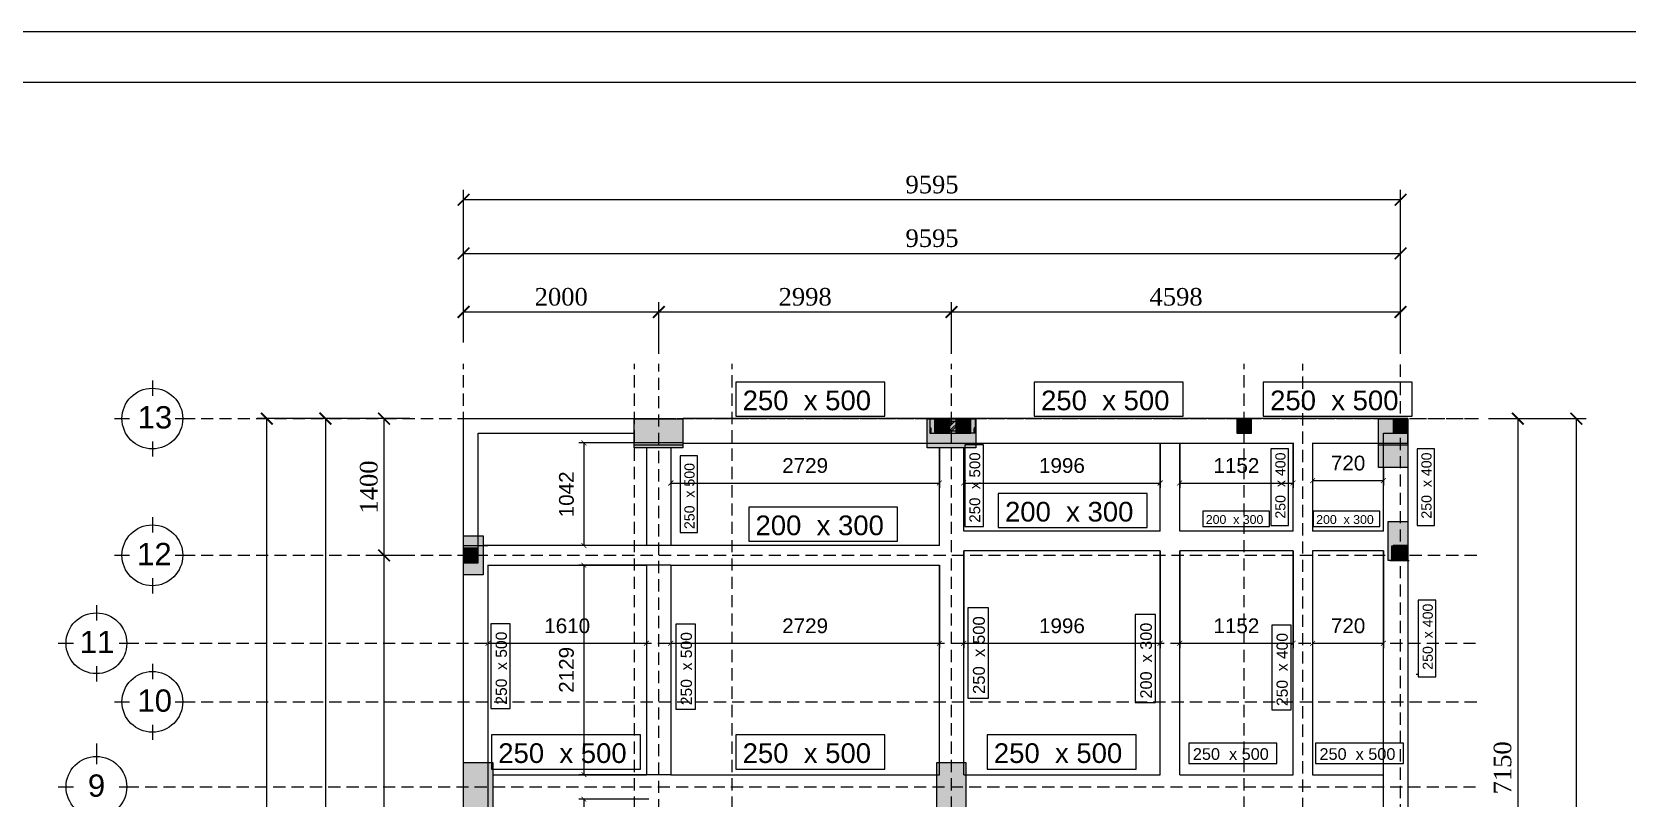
# Model space of a CAD drawing. Header units: millimetres. Extents: x 13167 to 258847, y -86891 to 38861.
# Drawn here: x 23816 to 40028, y 31078 to 38861 of the extents above; entities that cross this region are included whole.
import ezdxf

# ---------------------------------------------------------------- set-up
doc = ezdxf.new("R2010")
doc.units = ezdxf.units.MM
doc.header["$MEASUREMENT"] = 0
for name, pattern in [('DASHED2', [0.375, 0.25, -0.125]), ('HIDDEN2', [0.1875, 0.125, -0.0625]), ('SLD-Solid', [0])]:
    doc.linetypes.add(name, pattern=pattern)
for name, color, linetype, lineweight in [('09-Arsiran', 8, 'Continuous', 5), ('28-Arsiran', 252, 'Continuous', 5), ('8', 8, 'Continuous', 5), ('AS', 8, 'HIDDEN2', 5), ('DIM', 1, 'Continuous', 5), ('DINDING', 1, 'Continuous', 20), ('DOOR OPENING', 4, 'SLD-Solid', 5), ('HATCH', 8, 'Continuous', 5), ('KOL', 5, 'Continuous', 18), ('LEGEND', 1, 'DASHED2', 50), ('XR-KOP A3_MOZART$0$KOP-A1$0$A-GRSKOP', 1, 'Continuous', 5)]:
    doc.layers.add(name, color=color, linetype=linetype, lineweight=lineweight)
doc.layers.add('Balok', color=6, linetype='Continuous')
doc.layers.add('WALL', color=255, linetype='Continuous')
doc.styles.get("Standard").update_dxf_attribs({"font": 'arial.ttf'})
doc.styles.add('style2', font='times.ttf', dxfattribs={"height": 0.18})
doc.dimstyles.new('DIM100', dxfattribs={"dimscale": 0, "dimtxt": 150, "dimasz": 50, "dimexe": 50, "dimexo": 0, "dimgap": 100, "dimtad": 1, "dimtoh": 1, "dimdec": 0, "dimdsep": 46, "dimtxsty": 'Standard', "dimblk": 'ARCHTICK', "dimcen": 1, "dimclrd": 1, "dimclre": 1, "dimadec": 0, "dimazin": 0, "dimtfac": 250, "dimtdec": 0, "dimtix": 1, "dimtmove": 0, "dimatfit": 3, "dimldrblk": 'DOT', "dimfxl": 150, "dimtolj": 1, "dimtzin": 0, "dimlwd": 5, "dimlwe": 5, "dimarcsym": 0})
doc.dimstyles.new('ISO-25', dxfattribs={"dimtxt": 0.18, "dimasz": 0.12, "dimexe": 0.1, "dimexo": 0.1, "dimgap": 0.0625, "dimtad": 1, "dimtoh": 1, "dimdec": 0, "dimlfac": 1000, "dimtxsty": 'style2', "dimblk": 'ARCHTICK', "dimcen": 0.15, "dimclrd": 1, "dimclre": 1, "dimclrt": 4, "dimadec": 0, "dimazin": 0, "dimtfac": 1, "dimtdec": 0, "dimtmove": 0, "dimatfit": 3, "dimldrblk": 'OBLIQUE', "dimfxl": 1, "dimarcsym": 0})
pattern_1 = [(0, (0, 0), (0, 6.985), [5.08, -1.905]), (90, (0, 0), (-6.985, 4e-16), [5.08, -1.905])]

# ---------------------------------------------------------------- blocks, each defined once
blk = doc.blocks.new('KOLOM PRAKTIS')
at = {"layer": 'HATCH'}
h = blk.add_hatch(color=256, dxfattribs=at)
h.dxf.hatch_style = 1
h.paths.add_polyline_path([(-75, 75), (-75, -75), (75, -75), (75, 75)])
at = {"layer": 'KOL'}
blk.add_lwpolyline([(-75, -75), (75, -75), (75, 75), (-75, 75)], close=True, dxfattribs=at)
blk = doc.blocks.new('KSK 3A')
at = {"layer": 'DOOR OPENING', "linetype": 'Continuous'}
blk.add_line((0, 0), (0, 150), dxfattribs=at)
blk.add_lwpolyline([(50, 95), (40, 95), (40, 150), (5, 150), (5, 145), (0, 145), (0, 5), (5, 5), (5, 0), (50, 0)], close=True, dxfattribs=at)
blk = doc.blocks.new('_ArchTick')
at = {"color": 0, "linetype": 'ByBlock', "const_width": 0.15}
blk.add_lwpolyline([(-0.5, -0.5), (0.5, 0.5)], dxfattribs=at)
blk = doc.blocks.new('*D1270')
at = {"layer": 'Defpoints', "color": 0, "transparency": 16777216}
for p in [(294.369, 168.872), (294.369, 161.722), (294.769, 161.722)]:
    blk.add_point(p, dxfattribs=at)
at = {"layer": 'DIM', "color": 1, "lineweight": -2, "transparency": 16777216}
for p, q in [((294.469, 168.872), (294.869, 168.872)), ((294.769, 168.872), (294.769, 161.722)), ((294.469, 161.722), (294.869, 161.722))]:
    blk.add_line(p, q, dxfattribs=at)
at = {"layer": 'DIM', "color": 1, "lineweight": -2, "transparency": 16777216, "xscale": 0.12, "yscale": 0.12, "zscale": 0.12}
for p, rotation in [((294.769, 168.872), 90), ((294.769, 161.722), 270)]:
    blk.add_blockref('_ArchTick', p, dxfattribs=dict(at, rotation=rotation))
at = {"layer": 'DIM', "color": 4, "transparency": 16777216, "insert": (294.614, 165.297), "char_height": 0.18, "attachment_point": 5, "rotation": 90, "style": 'style2'}
blk.add_mtext('7150', dxfattribs=at)
blk = doc.blocks.new('_Oblique')
at = {"color": 0, "linetype": 'ByBlock', "lineweight": -2}
blk.add_line((-0.5, -0.5), (0.5, 0.5), dxfattribs=at)
blk = doc.blocks.new('*D1281')
at = {"layer": 'Defpoints', "color": 0, "transparency": 16777216}
for p in [(294.769, 168.872), (295.369, 168.872), (294.769, 151.072)]:
    blk.add_point(p, dxfattribs=at)
at = {"layer": 'DIM', "color": 1, "lineweight": -2, "transparency": 16777216}
for p, q in [((294.869, 168.872), (295.469, 168.872)), ((295.369, 151.072), (295.369, 168.872)), ((294.869, 151.072), (295.469, 151.072))]:
    blk.add_line(p, q, dxfattribs=at)
at = {"layer": 'DIM', "color": 1, "lineweight": -2, "transparency": 16777216, "xscale": 0.12, "yscale": 0.12, "zscale": 0.12}
for p, rotation in [((295.369, 168.872), 90), ((295.369, 151.072), 270)]:
    blk.add_blockref('_ArchTick', p, dxfattribs=dict(at, rotation=rotation))
at = {"layer": 'DIM', "color": 4, "transparency": 16777216, "insert": (295.214, 159.972), "char_height": 0.18, "attachment_point": 5, "rotation": 90, "style": 'style2'}
blk.add_mtext('17800', dxfattribs=at)
blk = doc.blocks.new('*D1286')
at = {"layer": 'Defpoints', "color": 0, "transparency": 16777216}
for p in [(283.159, 167.472), (283.524, 167.472), (283.497, 161.722)]:
    blk.add_point(p, dxfattribs=at)
at = {"layer": 'DIM', "color": 1, "lineweight": -2, "transparency": 16777216}
for p, q in [((283.424, 167.472), (283.059, 167.472)), ((283.159, 161.722), (283.159, 167.472)), ((283.397, 161.722), (283.059, 161.722))]:
    blk.add_line(p, q, dxfattribs=at)
at = {"layer": 'DIM', "color": 1, "lineweight": -2, "transparency": 16777216, "xscale": 0.12, "yscale": 0.12, "zscale": 0.12}
for p, rotation in [((283.159, 167.472), 90), ((283.159, 161.722), 270)]:
    blk.add_blockref('_ArchTick', p, dxfattribs=dict(at, rotation=rotation))
at = {"layer": 'DIM', "color": 4, "transparency": 16777216, "insert": (283.004, 164.597), "char_height": 0.18, "attachment_point": 5, "rotation": 90, "style": 'style2'}
blk.add_mtext('5750', dxfattribs=at)
blk = doc.blocks.new('*D1287')
at = {"layer": 'Defpoints', "color": 0, "transparency": 16777216}
for p in [(283.159, 168.872), (283.524, 168.872), (283.259, 167.472)]:
    blk.add_point(p, dxfattribs=at)
at = {"layer": 'DIM', "color": 1, "lineweight": -2, "transparency": 16777216}
for p, q in [((283.424, 168.872), (283.059, 168.872)), ((283.159, 167.472), (283.159, 168.872)), ((283.159, 167.472), (283.059, 167.472))]:
    blk.add_line(p, q, dxfattribs=at)
at = {"layer": 'DIM', "color": 1, "lineweight": -2, "transparency": 16777216, "xscale": 0.12, "yscale": 0.12, "zscale": 0.12}
for p, rotation in [((283.159, 168.872), 90), ((283.159, 167.472), 270)]:
    blk.add_blockref('_ArchTick', p, dxfattribs=dict(at, rotation=rotation))
at = {"layer": 'DIM', "color": 4, "transparency": 16777216, "insert": (283.004, 168.172), "char_height": 0.18, "attachment_point": 5, "rotation": 90, "style": 'style2'}
blk.add_mtext('1400', dxfattribs=at)
blk = doc.blocks.new('*D1288')
at = {"layer": 'Defpoints', "color": 0, "transparency": 16777216}
for p in [(283.159, 168.872), (282.559, 155.722), (283.159, 155.722)]:
    blk.add_point(p, dxfattribs=at)
at = {"layer": 'DIM', "color": 1, "lineweight": -2, "transparency": 16777216}
for p, q in [((283.059, 168.872), (282.459, 168.872)), ((282.559, 168.872), (282.559, 155.722)), ((283.059, 155.722), (282.459, 155.722))]:
    blk.add_line(p, q, dxfattribs=at)
at = {"layer": 'DIM', "color": 1, "lineweight": -2, "transparency": 16777216, "xscale": 0.12, "yscale": 0.12, "zscale": 0.12}
for p, rotation in [((282.559, 168.872), 90), ((282.559, 155.722), 270)]:
    blk.add_blockref('_ArchTick', p, dxfattribs=dict(at, rotation=rotation))
at = {"layer": 'DIM', "color": 4, "transparency": 16777216, "insert": (282.404, 162.297), "char_height": 0.18, "attachment_point": 5, "rotation": 90, "style": 'style2'}
blk.add_mtext('13150', dxfattribs=at)
blk = doc.blocks.new('*D1289')
at = {"layer": 'Defpoints', "color": 0, "transparency": 16777216}
for p in [(281.959, 168.872), (282.559, 168.872), (282.559, 151.072)]:
    blk.add_point(p, dxfattribs=at)
at = {"layer": 'DIM', "color": 1, "lineweight": -2, "transparency": 16777216}
for p, q in [((282.459, 168.872), (281.859, 168.872)), ((281.959, 151.072), (281.959, 168.872)), ((282.459, 151.072), (281.859, 151.072))]:
    blk.add_line(p, q, dxfattribs=at)
at = {"layer": 'DIM', "color": 1, "lineweight": -2, "transparency": 16777216, "xscale": 0.12, "yscale": 0.12, "zscale": 0.12}
for p, rotation in [((281.959, 168.872), 90), ((281.959, 151.072), 270)]:
    blk.add_blockref('_ArchTick', p, dxfattribs=dict(at, rotation=rotation))
at = {"layer": 'DIM', "color": 4, "transparency": 16777216, "insert": (281.804, 159.972), "char_height": 0.18, "attachment_point": 5, "rotation": 90, "style": 'style2'}
blk.add_mtext('17800', dxfattribs=at)
blk = doc.blocks.new('*D1290')
at = {"layer": 'Defpoints', "color": 0, "transparency": 16777216}
for p in [(285.974, 169.964), (283.974, 169.553), (285.974, 169.434)]:
    blk.add_point(p, dxfattribs=at)
at = {"layer": 'DIM', "color": 1, "lineweight": -2, "transparency": 16777216}
for p, q in [((283.974, 169.653), (283.974, 170.064)), ((285.974, 169.534), (285.974, 170.064)), ((283.974, 169.964), (285.974, 169.964))]:
    blk.add_line(p, q, dxfattribs=at)
at = {"layer": 'DIM', "color": 1, "lineweight": -2, "transparency": 16777216, "xscale": 0.12, "yscale": 0.12, "zscale": 0.12, "rotation": 180}
blk.add_blockref('_ArchTick', (283.974, 169.964), dxfattribs=at)
at = {"layer": 'DIM', "color": 1, "lineweight": -2, "transparency": 16777216, "xscale": 0.12, "yscale": 0.12, "zscale": 0.12}
blk.add_blockref('_ArchTick', (285.974, 169.964), dxfattribs=at)
at = {"layer": 'DIM', "color": 4, "transparency": 16777216, "insert": (284.974, 170.118), "char_height": 0.18, "attachment_point": 5, "style": 'style2'}
blk.add_mtext('2000', dxfattribs=at)
blk = doc.blocks.new('*D1291')
at = {"layer": 'Defpoints', "color": 0, "transparency": 16777216}
for p in [(288.971, 169.964), (285.974, 169.434), (288.971, 169.434)]:
    blk.add_point(p, dxfattribs=at)
at = {"layer": 'DIM', "color": 1, "lineweight": -2, "transparency": 16777216}
for p, q in [((285.974, 169.534), (285.974, 170.064)), ((288.971, 169.534), (288.971, 170.064)), ((285.974, 169.964), (288.971, 169.964))]:
    blk.add_line(p, q, dxfattribs=at)
at = {"layer": 'DIM', "color": 1, "lineweight": -2, "transparency": 16777216, "xscale": 0.12, "yscale": 0.12, "zscale": 0.12, "rotation": 180}
blk.add_blockref('_ArchTick', (285.974, 169.964), dxfattribs=at)
at = {"layer": 'DIM', "color": 1, "lineweight": -2, "transparency": 16777216, "xscale": 0.12, "yscale": 0.12, "zscale": 0.12}
blk.add_blockref('_ArchTick', (288.971, 169.964), dxfattribs=at)
at = {"layer": 'DIM', "color": 4, "transparency": 16777216, "insert": (287.472, 170.118), "char_height": 0.18, "attachment_point": 5, "style": 'style2'}
blk.add_mtext('2998', dxfattribs=at)
blk = doc.blocks.new('*D1292')
at = {"layer": 'Defpoints', "color": 0, "transparency": 16777216}
for p in [(293.569, 169.964), (288.971, 169.434), (293.569, 169.434)]:
    blk.add_point(p, dxfattribs=at)
at = {"layer": 'DIM', "color": 1, "lineweight": -2, "transparency": 16777216}
for p, q in [((288.971, 169.534), (288.971, 170.064)), ((293.569, 169.534), (293.569, 170.064)), ((288.971, 169.964), (293.569, 169.964))]:
    blk.add_line(p, q, dxfattribs=at)
at = {"layer": 'DIM', "color": 1, "lineweight": -2, "transparency": 16777216, "xscale": 0.12, "yscale": 0.12, "zscale": 0.12, "rotation": 180}
blk.add_blockref('_ArchTick', (288.971, 169.964), dxfattribs=at)
at = {"layer": 'DIM', "color": 1, "lineweight": -2, "transparency": 16777216, "xscale": 0.12, "yscale": 0.12, "zscale": 0.12}
blk.add_blockref('_ArchTick', (293.569, 169.964), dxfattribs=at)
at = {"layer": 'DIM', "color": 4, "transparency": 16777216, "insert": (291.27, 170.118), "char_height": 0.18, "attachment_point": 5, "style": 'style2'}
blk.add_mtext('4598', dxfattribs=at)
blk = doc.blocks.new('*D1293')
at = {"layer": 'Defpoints', "color": 0, "transparency": 16777216}
for p in [(293.569, 170.564), (283.974, 169.964), (293.569, 169.964)]:
    blk.add_point(p, dxfattribs=at)
at = {"layer": 'DIM', "color": 1, "lineweight": -2, "transparency": 16777216}
for p, q in [((283.974, 170.064), (283.974, 170.664)), ((283.974, 170.564), (293.569, 170.564)), ((293.569, 170.064), (293.569, 170.664))]:
    blk.add_line(p, q, dxfattribs=at)
at = {"layer": 'DIM', "color": 1, "lineweight": -2, "transparency": 16777216, "xscale": 0.12, "yscale": 0.12, "zscale": 0.12, "rotation": 180}
blk.add_blockref('_ArchTick', (283.974, 170.564), dxfattribs=at)
at = {"layer": 'DIM', "color": 1, "lineweight": -2, "transparency": 16777216, "xscale": 0.12, "yscale": 0.12, "zscale": 0.12}
blk.add_blockref('_ArchTick', (293.569, 170.564), dxfattribs=at)
at = {"layer": 'DIM', "color": 4, "transparency": 16777216, "insert": (288.771, 170.718), "char_height": 0.18, "attachment_point": 5, "style": 'style2'}
blk.add_mtext('9595', dxfattribs=at)
blk = doc.blocks.new('*D1294')
at = {"layer": 'Defpoints', "color": 0, "transparency": 16777216}
for p in [(283.974, 171.113), (283.974, 170.564), (293.569, 170.564)]:
    blk.add_point(p, dxfattribs=at)
at = {"layer": 'DIM', "color": 1, "lineweight": -2, "transparency": 16777216}
for p, q in [((283.974, 170.664), (283.974, 171.213)), ((293.569, 170.664), (293.569, 171.213)), ((293.569, 171.113), (283.974, 171.113))]:
    blk.add_line(p, q, dxfattribs=at)
at = {"layer": 'DIM', "color": 1, "lineweight": -2, "transparency": 16777216, "xscale": 0.12, "yscale": 0.12, "zscale": 0.12, "rotation": 180}
blk.add_blockref('_ArchTick', (283.974, 171.113), dxfattribs=at)
at = {"layer": 'DIM', "color": 1, "lineweight": -2, "transparency": 16777216, "xscale": 0.12, "yscale": 0.12, "zscale": 0.12}
blk.add_blockref('_ArchTick', (293.569, 171.113), dxfattribs=at)
at = {"layer": 'DIM', "color": 4, "transparency": 16777216, "insert": (288.771, 171.267), "char_height": 0.18, "attachment_point": 5, "style": 'style2'}
blk.add_mtext('9595', dxfattribs=at)
blk = doc.blocks.new('as2')
at = {"layer": '09-Arsiran'}
for p, q in [((242.633, 163.367), (242.633, 163.211)), ((242.244, 162.978), (242.4, 162.978)), ((242.867, 162.978), (243.022, 162.978)), ((242.633, 162.744), (242.633, 162.588)), ((242.633, 161.967), (242.633, 161.811)), ((242.244, 161.578), (242.4, 161.578)), ((242.867, 161.578), (243.022, 161.578)), ((242.633, 161.344), (242.633, 161.188)), ((242.06, 161.067), (242.06, 160.911)), ((241.67, 160.678), (241.826, 160.678)), ((242.293, 160.678), (242.449, 160.678)), ((242.06, 160.444), (242.06, 160.288)), ((242.633, 160.467), (242.633, 160.311)), ((242.244, 160.078), (242.4, 160.078)), ((242.867, 160.078), (243.022, 160.078)), ((242.633, 159.844), (242.633, 159.688)), ((242.06, 159.651), (242.06, 159.496)), ((242.06, 159.597), (242.06, 159.441)), ((241.67, 159.208), (241.826, 159.208)), ((242.293, 159.208), (242.449, 159.208))]:
    blk.add_line(p, q, dxfattribs=at)
for centre in [(242.633, 162.978), (242.633, 161.578), (242.06, 160.678), (242.633, 160.078), (242.06, 159.208)]:
    blk.add_circle(centre, 0.311, dxfattribs=at)
at = {"layer": 'AS'}
for p, q in [((245.82, 142.109), (245.82, 163.539)), ((247.57, 142.109), (247.57, 163.539)), ((247.82, 142.271), (247.82, 163.539)), ((248.57, 142.109), (248.57, 163.539)), ((250.815, 142.109), (250.815, 163.539)), ((253.815, 142.109), (253.815, 163.539)), ((254.415, 141.72), (254.415, 163.539)), ((255.415, 142.031), (255.415, 163.539)), ((242.945, 162.978), (256.215, 162.978)), ((245.805, 162.978), (256.215, 162.978)), ((242.945, 161.578), (256.215, 161.578)), ((242.371, 160.678), (256.215, 160.678)), ((242.945, 160.078), (256.215, 160.078)), ((242.371, 159.208), (256.215, 159.208))]:
    blk.add_line(p, q, dxfattribs=at)
at = {"layer": '09-Arsiran', "color": 2, "attachment_point": 1}
for s, insert, char_height in [('13', (242.482, 163.105), 0.2281), ('12', (242.477, 161.705), 0.2281), ('11', (241.89, 160.805), 0.2281), ('10', (242.48, 160.205), 0.2281), ('9', (241.973, 159.335), 0.228)]:
    blk.add_mtext_dynamic_manual_height_columns(s, width=0.05426, gutter_width=1.14, heights=[0], dxfattribs=dict(at, insert=insert, char_height=char_height))
blk = doc.blocks.new('hsdh')
at = {"layer": 'XR-KOP A3_MOZART$0$KOP-A1$0$A-GRSKOP', "color": 0, "linetype": 'Continuous', "lineweight": 5}
blk.add_lwpolyline([(145480, 82601), (107945, 82601), (107945, 56197), (145480, 56197)], close=True, dxfattribs=at)
at = {"layer": 'XR-KOP A3_MOZART$0$KOP-A1$0$A-GRSKOP', "color": 5, "linetype": 'Continuous', "lineweight": 5}
blk.add_lwpolyline([(145017, 82138), (108409, 82138), (108409, 56660), (145017, 56660)], close=True, dxfattribs=at)
blk = doc.blocks.new('k4')
at = {"true_color": 0x636466}
h = blk.add_hatch(dxfattribs=at)
h.set_pattern_fill('ANGLE', color=251)
h.set_pattern_definition(pattern_1)
h.paths.add_polyline_path([(210.558, -20.392), (210.358, -20.392), (210.358, -20.792), (210.558, -20.792)])
h = blk.add_hatch(color=251, dxfattribs=at)
h.dxf.hatch_style = 1
h.paths.add_polyline_path([(210.558, -20.594), (210.358, -20.594), (210.358, -20.792), (210.558, -20.792)])
h.paths.add_polyline_path([(210.558, -20.392), (210.358, -20.392), (210.358, -20.594), (210.558, -20.594)])
for p, q in [((210.358, -20.392), (210.558, -20.392)), ((210.558, -20.392), (210.558, -20.792)), ((210.558, -20.792), (210.358, -20.792))]:
    blk.add_line(p, q)
blk.add_lwpolyline([(210.358, -20.392), (210.558, -20.392), (210.558, -20.792), (210.358, -20.792)], close=True)
blk = doc.blocks.new('kolom1')
at = {"true_color": 0x636466}
h = blk.add_hatch(dxfattribs=at)
h.set_pattern_fill('ANGLE', color=251)
h.set_pattern_definition(pattern_1)
h.paths.add_polyline_path([(201.312, -20.514), (201.612, -20.514), (201.612, -20.014), (201.312, -20.014)])
h = blk.add_hatch(color=251, dxfattribs=at)
h.dxf.hatch_style = 1
h.paths.add_polyline_path([(201.612, -20.014), (201.312, -20.014), (201.312, -20.514), (201.612, -20.514)])
blk.add_lwpolyline([(201.612, -20.014), (201.612, -20.514), (201.312, -20.514), (201.312, -20.014)], close=True)
blk = doc.blocks.new('KL3')
at = {"true_color": 0x636466}
h = blk.add_hatch(color=251, dxfattribs=at)
h.dxf.hatch_style = 1
h.paths.add_polyline_path([(349.253, -321.782), (349.103, -321.782), (349.103, -322.082), (349.253, -322.082)])
at = {"color": 244, "lineweight": -2, "true_color": 0x991b1e}
blk.add_line((357.173, -307.682), (357.173, -307.682), dxfattribs=at)
blk.add_lwpolyline([(349.103, -321.782), (349.253, -321.782), (349.253, -322.082), (349.103, -322.082)], close=True)
for p, rotation in [((371.364, -105.971), 270), ((374.364, -105.971), 270), ((374.364, -112.971), 270), ((555.574, -336.896), 180), ((374.364, -118.896), 270), ((377.361, -118.896), 270)]:
    blk.add_blockref('kolom1', p, dxfattribs=dict(rotation=rotation))
for name, p in [('kolom1', (157.161, -287.269)), ('k4', (148.214, -287.942)), ('k4', (138.744, -288.09)), ('kolom1', (147.791, -290.789)), ('kolom1', (152.636, -290.789)), ('k4', (148.214, -292.662)), ('kolom1', (147.791, -294.169)), ('kolom1', (157.161, -294.169)), ('kolom1', (155.636, -296.369)), ('kolom1', (147.791, -300.169))]:
    blk.add_blockref(name, p)
blk = doc.blocks.new('*D1400')
at = {"color": 1, "lineweight": 5, "transparency": 16777216}
for p, q in [((33286, 34635), (33286, 34228)), ((35282, 34685), (35282, 34228)), ((33286, 34278), (35282, 34278))]:
    blk.add_line(p, q, dxfattribs=at)
at = {"layer": 'Defpoints', "color": 0, "transparency": 16777216}
for p in [(33286, 34635), (35282, 34685), (35282, 34278)]:
    blk.add_point(p, dxfattribs=at)
at = {"color": 1, "lineweight": 5, "transparency": 16777216, "xscale": 50, "yscale": 50, "zscale": 50, "rotation": 180}
blk.add_blockref('_ArchTick', (33286, 34278), dxfattribs=at)
at = {"color": 1, "lineweight": 5, "transparency": 16777216, "xscale": 50, "yscale": 50, "zscale": 50}
blk.add_blockref('_ArchTick', (35282, 34278), dxfattribs=at)
at = {"color": 0, "transparency": 16777216, "insert": (34284, 34455), "char_height": 150, "attachment_point": 5}
blk.add_mtext('\\A1;1996', dxfattribs=at)
blk = doc.blocks.new('_DOT')
at = {"color": 0, "linetype": 'ByBlock'}
blk.add_line((-0.5, 0), (-1, 0), dxfattribs=at)
at = {"color": 0, "linetype": 'ByBlock', "const_width": 0.5}
blk.add_lwpolyline([(-0.25, 0, 1), (0.25, 0, 1)], format="xyb", close=True, dxfattribs=at)
blk = doc.blocks.new('*D1395')
at = {"color": 1, "lineweight": 5, "transparency": 16777216}
for p, q in [((35481, 34685), (35481, 34228)), ((36633, 34685), (36633, 34228)), ((35481, 34278), (36633, 34278))]:
    blk.add_line(p, q, dxfattribs=at)
at = {"layer": 'Defpoints', "color": 0, "transparency": 16777216}
for p in [(35481, 34685), (36633, 34685), (36633, 34278)]:
    blk.add_point(p, dxfattribs=at)
at = {"color": 1, "lineweight": 5, "transparency": 16777216, "xscale": 50, "yscale": 50, "zscale": 50, "rotation": 180}
blk.add_blockref('_ArchTick', (35481, 34278), dxfattribs=at)
at = {"color": 1, "lineweight": 5, "transparency": 16777216, "xscale": 50, "yscale": 50, "zscale": 50}
blk.add_blockref('_ArchTick', (36633, 34278), dxfattribs=at)
at = {"color": 0, "transparency": 16777216, "insert": (36057, 34455), "char_height": 150, "attachment_point": 5}
blk.add_mtext('\\A1;1152', dxfattribs=at)
blk = doc.blocks.new('*D1396')
at = {"color": 1, "lineweight": 5, "transparency": 16777216}
for p, q in [((36832, 34685), (36832, 34253)), ((37551, 34436), (37551, 34253)), ((36832, 34303), (37551, 34303))]:
    blk.add_line(p, q, dxfattribs=at)
at = {"layer": 'Defpoints', "color": 0, "transparency": 16777216}
for p in [(36832, 34685), (37551, 34436), (37551, 34303)]:
    blk.add_point(p, dxfattribs=at)
at = {"color": 1, "lineweight": 5, "transparency": 16777216, "xscale": 50, "yscale": 50, "zscale": 50, "rotation": 180}
blk.add_blockref('_ArchTick', (36832, 34303), dxfattribs=at)
at = {"color": 1, "lineweight": 5, "transparency": 16777216, "xscale": 50, "yscale": 50, "zscale": 50}
blk.add_blockref('_ArchTick', (37551, 34303), dxfattribs=at)
at = {"color": 0, "transparency": 16777216, "insert": (37192, 34480), "char_height": 150, "attachment_point": 5}
blk.add_mtext('\\A1;720', dxfattribs=at)
blk = doc.blocks.new('*D1397')
at = {"color": 1, "lineweight": 5, "transparency": 16777216}
for p, q in [((30309, 34635), (30309, 34228)), ((33038, 34635), (33038, 34228)), ((30309, 34278), (33038, 34278))]:
    blk.add_line(p, q, dxfattribs=at)
at = {"layer": 'Defpoints', "color": 0, "transparency": 16777216}
for p in [(30309, 34635), (33038, 34635), (33038, 34278)]:
    blk.add_point(p, dxfattribs=at)
at = {"color": 1, "lineweight": 5, "transparency": 16777216, "xscale": 50, "yscale": 50, "zscale": 50, "rotation": 180}
blk.add_blockref('_ArchTick', (30309, 34278), dxfattribs=at)
at = {"color": 1, "lineweight": 5, "transparency": 16777216, "xscale": 50, "yscale": 50, "zscale": 50}
blk.add_blockref('_ArchTick', (33038, 34278), dxfattribs=at)
at = {"color": 0, "transparency": 16777216, "insert": (31674, 34455), "char_height": 150, "attachment_point": 5}
blk.add_mtext('\\A1;2729', dxfattribs=at)
blk = doc.blocks.new('*D1398')
at = {"color": 1, "lineweight": 5, "transparency": 16777216}
for p, q in [((28451, 33444), (28451, 32600)), ((30061, 33444), (30061, 32600)), ((28451, 32650), (30061, 32650))]:
    blk.add_line(p, q, dxfattribs=at)
at = {"layer": 'Defpoints', "color": 0, "transparency": 16777216}
for p in [(28451, 33444), (30061, 33444), (30061, 32650)]:
    blk.add_point(p, dxfattribs=at)
at = {"color": 1, "lineweight": 5, "transparency": 16777216, "xscale": 50, "yscale": 50, "zscale": 50, "rotation": 180}
blk.add_blockref('_ArchTick', (28451, 32650), dxfattribs=at)
at = {"color": 1, "lineweight": 5, "transparency": 16777216, "xscale": 50, "yscale": 50, "zscale": 50}
blk.add_blockref('_ArchTick', (30061, 32650), dxfattribs=at)
at = {"color": 0, "transparency": 16777216, "insert": (29256, 32827), "char_height": 150, "attachment_point": 5}
blk.add_mtext('\\A1;1610', dxfattribs=at)
blk = doc.blocks.new('*D1399')
at = {"color": 1, "lineweight": 5, "transparency": 16777216}
for p, q in [((30309, 33444), (30309, 32600)), ((33038, 33444), (33038, 32600)), ((30309, 32650), (33038, 32650))]:
    blk.add_line(p, q, dxfattribs=at)
at = {"layer": 'Defpoints', "color": 0, "transparency": 16777216}
for p in [(30309, 33444), (33038, 33444), (33038, 32650)]:
    blk.add_point(p, dxfattribs=at)
at = {"color": 1, "lineweight": 5, "transparency": 16777216, "xscale": 50, "yscale": 50, "zscale": 50, "rotation": 180}
blk.add_blockref('_ArchTick', (30309, 32650), dxfattribs=at)
at = {"color": 1, "lineweight": 5, "transparency": 16777216, "xscale": 50, "yscale": 50, "zscale": 50}
blk.add_blockref('_ArchTick', (33038, 32650), dxfattribs=at)
at = {"color": 0, "transparency": 16777216, "insert": (31674, 32827), "char_height": 150, "attachment_point": 5}
blk.add_mtext('\\A1;2729', dxfattribs=at)
blk = doc.blocks.new('*D1390')
at = {"color": 1, "lineweight": 5, "transparency": 16777216}
for p, q in [((33286, 33590), (33286, 32600)), ((35282, 33590), (35282, 32600)), ((33286, 32650), (35282, 32650))]:
    blk.add_line(p, q, dxfattribs=at)
at = {"layer": 'Defpoints', "color": 0, "transparency": 16777216}
for p in [(33286, 33590), (35282, 33590), (35282, 32650)]:
    blk.add_point(p, dxfattribs=at)
at = {"color": 1, "lineweight": 5, "transparency": 16777216, "xscale": 50, "yscale": 50, "zscale": 50, "rotation": 180}
blk.add_blockref('_ArchTick', (33286, 32650), dxfattribs=at)
at = {"color": 1, "lineweight": 5, "transparency": 16777216, "xscale": 50, "yscale": 50, "zscale": 50}
blk.add_blockref('_ArchTick', (35282, 32650), dxfattribs=at)
at = {"color": 0, "transparency": 16777216, "insert": (34284, 32827), "char_height": 150, "attachment_point": 5}
blk.add_mtext('\\A1;1996', dxfattribs=at)
blk = doc.blocks.new('*D1391')
at = {"color": 1, "lineweight": 5, "transparency": 16777216}
for p, q in [((35481, 33590), (35481, 32600)), ((36633, 33590), (36633, 32600)), ((35481, 32650), (36633, 32650))]:
    blk.add_line(p, q, dxfattribs=at)
at = {"layer": 'Defpoints', "color": 0, "transparency": 16777216}
for p in [(35481, 33590), (36633, 33590), (36633, 32650)]:
    blk.add_point(p, dxfattribs=at)
at = {"color": 1, "lineweight": 5, "transparency": 16777216, "xscale": 50, "yscale": 50, "zscale": 50, "rotation": 180}
blk.add_blockref('_ArchTick', (35481, 32650), dxfattribs=at)
at = {"color": 1, "lineweight": 5, "transparency": 16777216, "xscale": 50, "yscale": 50, "zscale": 50}
blk.add_blockref('_ArchTick', (36633, 32650), dxfattribs=at)
at = {"color": 0, "transparency": 16777216, "insert": (36057, 32827), "char_height": 150, "attachment_point": 5}
blk.add_mtext('\\A1;1152', dxfattribs=at)
blk = doc.blocks.new('*D1392')
at = {"color": 1, "lineweight": 5, "transparency": 16777216}
for p, q in [((36832, 33590), (36832, 32600)), ((37551, 33590), (37551, 32600)), ((36832, 32650), (37551, 32650))]:
    blk.add_line(p, q, dxfattribs=at)
at = {"layer": 'Defpoints', "color": 0, "transparency": 16777216}
for p in [(36832, 33590), (37551, 33590), (37551, 32650)]:
    blk.add_point(p, dxfattribs=at)
at = {"color": 1, "lineweight": 5, "transparency": 16777216, "xscale": 50, "yscale": 50, "zscale": 50, "rotation": 180}
blk.add_blockref('_ArchTick', (36832, 32650), dxfattribs=at)
at = {"color": 1, "lineweight": 5, "transparency": 16777216, "xscale": 50, "yscale": 50, "zscale": 50}
blk.add_blockref('_ArchTick', (37551, 32650), dxfattribs=at)
at = {"color": 0, "transparency": 16777216, "insert": (37192, 32827), "char_height": 150, "attachment_point": 5}
blk.add_mtext('\\A1;720', dxfattribs=at)
blk = doc.blocks.new('*D1393')
at = {"color": 1, "lineweight": 5, "transparency": 16777216}
for p, q in [((30433, 34685), (29376, 34685)), ((29426, 34685), (29426, 33642)), ((30433, 33642), (29376, 33642))]:
    blk.add_line(p, q, dxfattribs=at)
at = {"layer": 'Defpoints', "color": 0, "transparency": 16777216}
for p in [(30433, 34685), (29426, 33642), (30433, 33642)]:
    blk.add_point(p, dxfattribs=at)
at = {"color": 1, "lineweight": 5, "transparency": 16777216, "xscale": 50, "yscale": 50, "zscale": 50}
for p, rotation in [((29426, 34685), 90), ((29426, 33642), 270)]:
    blk.add_blockref('_ArchTick', p, dxfattribs=dict(at, rotation=rotation))
at = {"color": 0, "transparency": 16777216, "insert": (29249, 34163), "char_height": 150, "attachment_point": 5, "rotation": 90}
blk.add_mtext('\\A1;1042', dxfattribs=at)
blk = doc.blocks.new('*D1394')
at = {"color": 1, "lineweight": 5, "transparency": 16777216}
for p, q in [((30309, 33444), (29376, 33444)), ((29426, 33444), (29426, 31315)), ((30309, 31315), (29376, 31315))]:
    blk.add_line(p, q, dxfattribs=at)
at = {"layer": 'Defpoints', "color": 0, "transparency": 16777216}
for p in [(30309, 33444), (29426, 31315), (30309, 31315)]:
    blk.add_point(p, dxfattribs=at)
at = {"color": 1, "lineweight": 5, "transparency": 16777216, "xscale": 50, "yscale": 50, "zscale": 50}
for p, rotation in [((29426, 33444), 90), ((29426, 31315), 270)]:
    blk.add_blockref('_ArchTick', p, dxfattribs=dict(at, rotation=rotation))
at = {"color": 0, "transparency": 16777216, "insert": (29249, 32380), "char_height": 150, "attachment_point": 5, "rotation": 90}
blk.add_mtext('\\A1;2129', dxfattribs=at)
blk = doc.blocks.new('*D1401')
at = {"color": 1, "lineweight": 5, "transparency": 16777216}
for p, q in [((30086, 31067), (29376, 31067)), ((29426, 31067), (29426, 27961)), ((30086, 27961), (29376, 27961))]:
    blk.add_line(p, q, dxfattribs=at)
at = {"layer": 'Defpoints', "color": 0, "transparency": 16777216}
for p in [(30086, 31067), (29426, 27961), (30086, 27961)]:
    blk.add_point(p, dxfattribs=at)
at = {"color": 1, "lineweight": 5, "transparency": 16777216, "xscale": 50, "yscale": 50, "zscale": 50}
for p, rotation in [((29426, 31067), 90), ((29426, 27961), 270)]:
    blk.add_blockref('_ArchTick', p, dxfattribs=dict(at, rotation=rotation))
at = {"color": 0, "transparency": 16777216, "insert": (29249, 29514), "char_height": 150, "attachment_point": 5, "rotation": 90}
blk.add_mtext('\\A1;3106', dxfattribs=at)
blk = doc.blocks.new('fim4')
at = {"layer": 'DIM'}
for base, p1, p2, picture, middle in [((283.9735, 171.1129), (293.5685, 170.5635), (283.9735, 170.5635), '*D1294', (288.771, 171.2672)), ((293.5685, 170.5635), (283.9735, 169.9635), (293.5685, 169.9635), '*D1293', (288.771, 170.7178)), ((285.9735, 169.9635), (283.9735, 169.5529), (285.9735, 169.4339), '*D1290', (284.9735, 170.1176)), ((288.971015, 169.963506), (285.973513, 169.433888), (288.971015, 169.433888), '*D1291', (287.472264, 170.117823)), ((293.56852, 169.96351), (288.97101, 169.43389), (293.56852, 169.43389), '*D1292', (291.26977, 170.11782))]:
    dim = blk.add_linear_dim(base=base, p1=p1, p2=p2, dimstyle='ISO-25', dxfattribs=at)
    dim.commit()
    dim.dimension.update_dxf_attribs({"geometry": picture, "text_midpoint": middle})
for base, p1, p2, picture, middle in [((281.9585, 168.8724), (282.5585, 151.0724), (282.5585, 168.8724), '*D1289', (281.8042, 159.9724)), ((282.5585, 155.7224), (283.1585, 168.8724), (283.1585, 155.7224), '*D1288', (282.4045, 162.2974)), ((283.1585, 168.8724), (283.2585, 167.4724), (283.5242, 168.8724), '*D1287', (283.0045, 168.1724)), ((294.7687, 161.7224), (294.3685, 168.8724), (294.3685, 161.7224), '*D1270', (294.6144, 165.2974)), ((295.3687, 168.8724), (294.7687, 151.0724), (294.7687, 168.8724), '*D1281', (295.2144, 159.9724)), ((283.1585, 167.4724), (283.4971, 161.7224), (283.5242, 167.4724), '*D1286', (283.0042, 164.5974))]:
    dim = blk.add_linear_dim(base=base, p1=p1, p2=p2, angle=90, dimstyle='ISO-25', dxfattribs=at)
    dim.commit()
    dim.dimension.update_dxf_attribs({"geometry": picture, "text_midpoint": middle})

msp = doc.modelspace()

# ---------------------------------------------------------------- hatches: boundary and pattern name
at = {"layer": '28-Arsiran'}
h = msp.add_hatch(dxfattribs=at)
h.set_pattern_fill('ANSI32', color=256, scale=4.962111)
h.set_pattern_definition([(45, (-283548.584, -126809.883), (-33.4207676, 33.4207676), []), (45, (-283526.303, -126809.883), (-33.4207676, 33.4207676), [])])
h.paths.add_polyline_path([(33353.3203, 34808.5542), (33353.3203, 34907.7964), (33139.95, 34907.7964), (33139.95, 34808.5542)])

# ---------------------------------------------------------------- linework, layer by layer
msp.add_line((37883.79, 32336.1692), (37904.5425, 32336.1692))
for points in [[(30969.671, 35303.0938), (30969.671, 34955.8963), (32483.6164, 34955.8963), (32483.6164, 35303.0938), (30969.671, 35303.0938)], [(34002.7061, 35303.0938), (34002.7061, 34955.8963), (35516.6515, 34955.8963), (35516.6515, 35303.0938), (34002.7061, 35303.0938)], [(36330.4987, 35303.0938), (36330.4987, 34955.8963), (37844.4441, 34955.8963), (37844.4441, 35303.0938), (36330.4987, 35303.0938)], [(30403.0088, 33774.5094), (30581.7165, 33774.5094), (30581.7165, 34553.7595), (30403.0088, 34553.7595), (30403.0088, 33774.5094)], [(33296.7169, 33837.4217), (33486.7432, 33837.4217), (33486.7432, 34666.0261), (33296.7169, 34666.0261), (33296.7169, 33837.4217)], [(36408.4166, 33845.8743), (36587.1243, 33845.8743), (36587.1243, 34625.1245), (36408.4166, 34625.1245), (36408.4166, 33845.8743)], [(36633.2755, 33788.8404), (36633.2755, 34684.5014)], [(36831.7599, 34684.5014), (36831.7599, 33788.8404)], [(37892.8625, 33845.8743), (38071.5703, 33845.8743), (38071.5703, 34625.1245), (37892.8625, 34625.1245), (37892.8625, 33845.8743)], [(33636.0432, 34172.5378), (33636.0432, 33825.3402), (35149.9886, 33825.3402), (35149.9886, 34172.5378), (33636.0432, 34172.5378)], [(31100.4325, 34033.8913), (31100.4325, 33686.6937), (32614.3779, 33686.6937), (32614.3779, 34033.8913), (31100.4325, 34033.8913)], [(35714.8844, 33990.8098), (35714.8844, 33835.1509), (36393.6307, 33835.1509), (36393.6307, 33990.8098), (35714.8844, 33990.8098)], [(36836.767, 33990.8098), (36836.767, 33835.1509), (37515.5134, 33835.1509), (37515.5134, 33990.8098), (36836.767, 33990.8098)], [(36633.2755, 31315.2281), (36633.2755, 33590.356)], [(36831.7599, 33590.356), (36831.7599, 31315.2281)], [(37905.8269, 32310.5401), (38084.5346, 32310.5401), (38084.5346, 33089.7902), (37905.8269, 33089.7902), (37905.8269, 32310.5401)], [(33327.77, 32093.2283), (33537.8424, 32093.2283), (33537.8424, 33009.2434), (33327.77, 33009.2434), (33327.77, 32093.2283)], [(35029.3002, 32047.9893), (35234.247, 32047.9893), (35234.247, 32941.6543), (35029.3002, 32941.6543), (35029.3002, 32047.9893)], [(28480.448, 31986.3892), (28678.0079, 31986.3892), (28678.0079, 32847.8435), (28480.448, 32847.8435), (28480.448, 31986.3892)], [(30361.0834, 31981.7517), (30558.6432, 31981.7517), (30558.6432, 32843.206), (30361.0834, 32843.206), (30361.0834, 31981.7517)], [(36416.2843, 31973.22), (36613.8441, 31973.22), (36613.8441, 32834.6743), (36416.2843, 32834.6743), (36416.2843, 31973.22)], [(28486.2025, 31719.7517), (28486.2025, 31372.5541), (30000.1479, 31372.5541), (30000.1479, 31719.7517), (28486.2025, 31719.7517)], [(30969.671, 31719.7517), (30969.671, 31372.5541), (32483.6164, 31372.5541), (32483.6164, 31719.7517), (30969.671, 31719.7517)], [(33522.8414, 31719.7517), (33522.8414, 31372.5541), (35036.7869, 31372.5541), (35036.7869, 31719.7517), (33522.8414, 31719.7517)], [(35573.6163, 31634.8842), (35573.6163, 31429.5941), (36468.7783, 31429.5941), (36468.7783, 31634.8842), (35573.6163, 31634.8842)], [(36860.4676, 31634.8842), (36860.4676, 31429.5941), (37755.6296, 31429.5941), (37755.6296, 31634.8842), (36860.4676, 31634.8842)]]:
    msp.add_lwpolyline(points)
at = {"layer": '8', "linetype": 'Continuous', "transparency": 33554687}
for p, q in [((28202.6481, 33478.7083), (28202.6481, 34932.6069)), ((28202.6481, 34932.6069), (29998.934, 34932.6069)), ((28351.5114, 34783.7436), (29936.9074, 34783.7436)), ((28351.5114, 33478.7083), (28351.5114, 34783.7436))]:
    msp.add_line(p, q, dxfattribs=at)
at = {"layer": '8'}
for p, q in [((33139.95, 34907.7964), (33353.3203, 34907.7964)), ((33139.95, 34808.5542), (33353.3203, 34808.5542))]:
    msp.add_line(p, q, dxfattribs=at)
at = {"layer": '8', "transparency": 33554508}
msp.add_line((37799.3717, 34932.6069), (36211.4964, 34932.6069), dxfattribs=at)
at = {"layer": 'Balok'}
for p, q in [((30060.9601, 34634.8802), (30060.9601, 33642.4582)), ((30309.0656, 34634.8802), (30309.0656, 33642.4582)), ((33038.2264, 33642.458), (33038.2264, 34634.8801)), ((33286.3319, 33788.8404), (33286.3319, 34634.8801)), ((35282.341, 33788.8404), (35282.341, 34684.5013)), ((35480.8254, 33788.8404), (35480.8254, 34684.5013)), ((35282.341, 33788.8404), (33286.3319, 33788.8404)), ((36633.2755, 33788.8404), (35480.8254, 33788.8404)), ((37551.2661, 33788.8404), (36831.7599, 33788.8404)), ((33286.3319, 31315.2281), (33286.3319, 33590.356)), ((35282.341, 33590.356), (33286.3319, 33590.356)), ((35282.341, 31315.2281), (35282.341, 33590.356)), ((36633.2755, 33590.356), (35480.8254, 33590.356)), ((35480.8254, 31315.2281), (35480.8254, 33590.356)), ((37551.2661, 33590.356), (36831.7599, 33590.356)), ((30060.9601, 33443.9738), (30060.9601, 31315.2281)), ((30309.0656, 33443.9737), (30309.0656, 31315.2281)), ((33038.2264, 31315.2281), (33038.2264, 33443.9736)), ((37615.8317, 33491.1139), (37814.3161, 33491.1139)), ((28500.3747, 31315.2281), (30060.9601, 31315.2281)), ((30309.0656, 31315.2281), (33038.2264, 31315.2281)), ((33286.3319, 31315.2281), (35282.341, 31315.2281)), ((35480.8254, 31315.2281), (36633.2755, 31315.2281)), ((36831.7599, 31315.2281), (37551.2661, 31315.2281))]:
    msp.add_line(p, q, dxfattribs=at)
for points in [[(36831.7599, 34684.5014), (37799.3717, 34684.5014), (37799.3717, 34932.6069), (30433.1185, 34932.6069)], [(37551.2662, 33788.8404), (37551.2661, 34783.7436), (37799.3716, 34783.7436), (37799.372, 29203.85), (37600.9472, 29203.85)], [(30433.1185, 34684.5014), (36633.2755, 34684.5014)], [(28450.8136, 22502.5099), (28450.8136, 21941.8014), (28202.708, 21941.8014), (28202.708, 33642.4581), (28450.8136, 33642.4581)], [(30060.9601, 33642.4581), (28401.1925, 33642.4581)], [(33038.2264, 33642.458), (30309.0656, 33642.4581)], [(37551.2665, 29203.85), (37551.2662, 33590.356)], [(28450.8136, 33443.9737), (28450.8136, 24959.3933)], [(28450.8136, 33443.9737), (30060.9601, 33443.9737)], [(30309.0656, 33443.9737), (33038.2264, 33443.9736)]]:
    msp.add_lwpolyline(points, dxfattribs=at)
at = {"layer": 'DINDING'}
for p, q in [((33139.95, 34932.607), (33204.4572, 34932.607)), ((33139.95, 34783.7437), (33204.4572, 34783.7437))]:
    msp.add_line(p, q, dxfattribs=at)
at = {"layer": 'DOOR OPENING', "color": 8, "linetype": 'Continuous', "ltscale": 0.75, "transparency": 33554687}
for points in [[(32941.4655, 34783.7545), (32951.3898, 34783.7545), (32951.3898, 34833.3756), (32941.4655, 34833.3756)], [(33402.9412, 34783.7413), (33393.017, 34783.7413), (33393.017, 34833.3624), (33402.9412, 34833.3624)]]:
    msp.add_lwpolyline(points, close=True, dxfattribs=at)
at = {"layer": 'WALL'}
msp.add_lwpolyline([(33139.95, 34783.7437), (33353.3203, 34783.7437), (33353.3203, 34932.607), (33139.95, 34932.607)], close=True, dxfattribs=at)

# ---------------------------------------------------------------- block references
at = {"xscale": 992.4221073635367, "yscale": 992.4221073635367, "zscale": 992.4221073635367}
for name, p in [('fim4', (-253618.9443, -132660.0906)), ('KL3', (-318254.5569, 339886.2324))]:
    msp.add_blockref(name, p, dxfattribs=at)
at = {"layer": 'DINDING', "xscale": 992.4221073635367, "yscale": 992.4221073635367, "zscale": 992.4221073635367}
msp.add_blockref('as2', (-215754.3399, -126809.8831), dxfattribs=at)
at = {"layer": 'DOOR OPENING', "color": 8, "transparency": 33554687, "yscale": 0.9924221073635368, "zscale": 0.9924221073635368, "rotation": 180}
for p, xscale in [((32991.0867, 34932.6178), 0.9924221073635368), ((33353.3201, 34932.6046), -0.9924221073635368)]:
    msp.add_blockref('KSK 3A', p, dxfattribs=dict(at, xscale=xscale))
at = {"layer": 'LEGEND', "xscale": 1.110484784718443, "yscale": 1.110484784718443, "zscale": 1.110484784718443}
msp.add_blockref('hsdh', (-106704.9759, -52866.1553), dxfattribs=at)
at = {"layer": 'WALL', "transparency": 33554687, "xscale": 0.9924221073635368, "yscale": 0.9924221073635368, "zscale": 0.9924221073635368}
for p in [(33065.5183, 34858.1753), (33278.8886, 34858.1753), (36137.0647, 34858.1752), (37724.9401, 34858.1751), (28277.11, 33543.2159), (37724.9999, 33569.598), (37725, 33565.5456)]:
    msp.add_blockref('KOLOM PRAKTIS', p, dxfattribs=at)
at = {"layer": 'WALL', "transparency": 33554687, "xscale": -0.9924221073635368, "yscale": 0.9924221073635368, "zscale": 0.9924221073635368, "rotation": 180}
msp.add_blockref('KOLOM PRAKTIS', (37710.1157, 33565.546), dxfattribs=at)

# ---------------------------------------------------------------- texts
at = {"attachment_point": 1}
for s, width, gutter_width, insert, char_height in [('250  x 500', 1573.380323, 8258.7697, (31038.9854, 35217.4804), 200), ('250  x 500', 1573.380323, 8258.7697, (34072.0205, 35217.4804), 200), ('250  x 500', 1573.380323, 8258.7697, (36399.8131, 35217.4804), 200), ('200  x 300', 1573.380323, 8258.7697, (33705.3576, 34086.9243), 200), ('200  x 300', 1573.380323, 8258.7697, (31169.7469, 33948.2779), 200), ('200  x 300', 705.392765, 3702.6498, (35745.9601, 33952.4268), 89.66589), ('200  x 300', 705.392765, 3702.6498, (36867.8427, 33952.4268), 89.66589), ('250  x 500', 1573.380323, 8258.7697, (28555.5169, 31634.1382), 200), ('250  x 500', 1573.380323, 8258.7697, (31038.9854, 31634.1382), 200), ('250  x 500', 1573.380323, 8258.7697, (33592.1558, 31634.1382), 200), ('250  x 500', 930.30447, 4883.2252, (35614.6004, 31584.2629), 118.25551), ('250  x 500', 930.30447, 4883.2252, (36901.4517, 31584.2629), 118.25551)]:
    msp.add_mtext_dynamic_manual_height_columns(s, width=width, gutter_width=gutter_width, heights=[0], dxfattribs=dict(at, insert=insert, char_height=char_height))
at = {"attachment_point": 1, "rotation": 90}
for s, width, gutter_width, insert, char_height in [('250  x 500', 861.134024, 4520.1453, (33343.5744, 33875.3585), 109.46292), ('250  x 400', 809.842132, 4250.911, (36452.4831, 33916.553), 102.94296), ('250  x 400', 809.842132, 4250.911, (37936.9291, 33916.553), 102.94296), ('250  x 500', 809.842132, 4250.911, (30447.0753, 33810.1865), 102.94296), ('250  x 500', 951.976254, 4996.9817, (33379.5706, 32135.1671), 121.01032), ('250  x 400', 809.842132, 4250.911, (37949.8934, 32381.2188), 102.94296), ('250  x 500', 895.273508, 4699.3455, (28529.1632, 32025.83), 113.80256), ('250  x 500', 895.273508, 4699.3455, (30409.7985, 32021.1925), 113.80256), ('200  x 300', 928.748747, 4875.0591, (35079.8369, 32088.9049), 118.05776), ('250  x 400', 895.273508, 4699.3455, (36464.9994, 32012.6608), 113.80256)]:
    msp.add_mtext_dynamic_manual_height_columns(s, width=width, gutter_width=gutter_width, heights=[0], dxfattribs=dict(at, insert=insert, char_height=char_height))

# ---------------------------------------------------------------- dimensions: what is measured, and where the dimension line sits
for base, p1, p2, picture, middle in [((29425.9056, 33642.4581), (30433.1185, 34684.5014), (30433.1185, 33642.4581), '*D1393', (29249.3197, 34163.4797)), ((29425.9056, 31315.2281), (30309.0656, 33443.9744), (30309.0656, 31315.2281), '*D1394', (29249.3197, 32379.6012)), ((29425.9056, 27960.8416), (30085.7706, 31067.1226), (30085.7706, 27960.8416), '*D1401', (29249.2685, 29513.9821))]:
    dim = msp.add_linear_dim(base=base, p1=p1, p2=p2, angle=90, dimstyle='DIM100', override={"dimscale": 1})
    dim.commit()
    dim.dimension.update_dxf_attribs({"geometry": picture, "text_midpoint": middle})
for base, p1, p2, picture, middle in [((33038.2264, 34278.1713), (30309.0656, 34634.8802), (33038.2264, 34634.8802), '*D1397', (31673.646, 34454.7573)), ((35282.341, 34278.1713), (33286.3319, 34634.8801), (35282.341, 34684.5013), '*D1400', (34284.3365, 34454.7573)), ((36633.2755, 34278.1713), (35480.8254, 34684.5013), (36633.2755, 34684.5014), '*D1395', (36057.0505, 34454.7573)), ((37551.2661, 34303.1713), (36831.7599, 34684.5014), (37551.2661, 34436.3958), '*D1396', (37191.513, 34479.7573)), ((35282.341, 32650.036), (33286.3319, 33590.356), (35282.341, 33590.356), '*D1390', (34284.3365, 32826.622)), ((36633.2755, 32650.036), (35480.8254, 33590.356), (36633.2755, 33590.356), '*D1391', (36057.0505, 32826.622)), ((37551.2661, 32650.036), (36831.7599, 33590.356), (37551.2661, 33590.356), '*D1392', (37191.513, 32826.622)), ((30060.9601, 32650.036), (28450.8136, 33443.9737), (30060.9601, 33443.9737), '*D1398', (29255.8868, 32826.622)), ((33038.2264, 32650.036), (30309.0656, 33443.9737), (33038.2264, 33443.9736), '*D1399', (31673.646, 32826.622))]:
    dim = msp.add_linear_dim(base=base, p1=p1, p2=p2, dimstyle='DIM100', override={"dimscale": 1})
    dim.commit()
    dim.dimension.update_dxf_attribs({"geometry": picture, "text_midpoint": middle})

doc.saveas('drawing.dxf')
